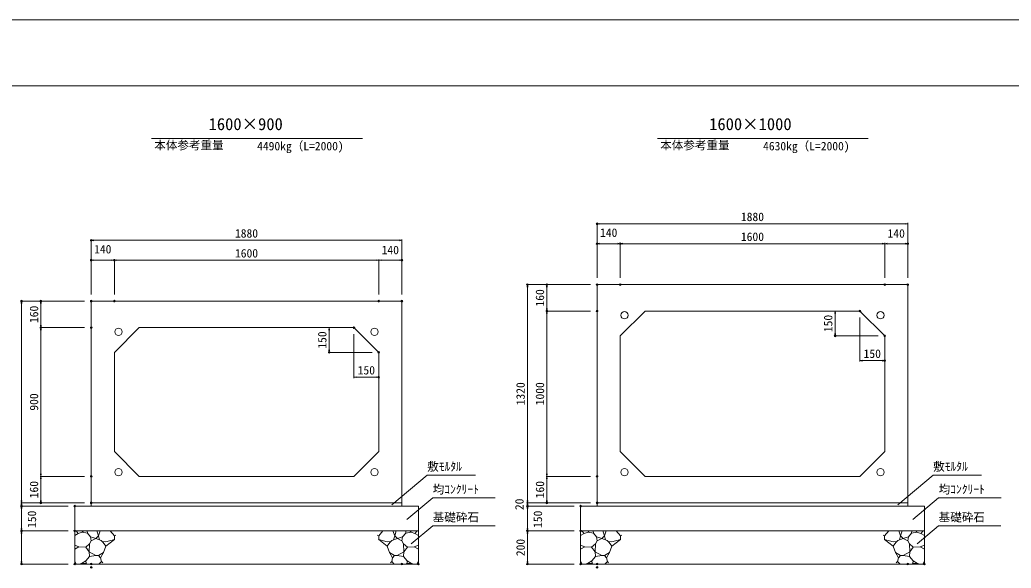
# Model space of a CAD drawing. Units: millimetres on the paper. Extents: x 0 to 841, y 0 to 594.
# Drawn here: x 192 to 492, y 428.2 to 594 of the extents above; entities that cross this region are included whole.
import ezdxf
from ezdxf.enums import TextEntityAlignment as Align

# ---------------------------------------------------------------- set-up
doc = ezdxf.new("R2010")
doc.units = ezdxf.units.MM
doc.header["$PDMODE"] = 32
doc.header["$PDSIZE"] = 0.5
for name, color, linetype, lineweight in [('D-STR-DIM（寸法）', 7, 'Continuous', 18), ('D-STR-HTXT（旗揚げ）', 4, 'Continuous', 18), ('D-STR-STR1（構造物）', 7, 'Continuous', 18), ('D-STR-STRn（構造物）', 5, 'Continuous', 18), ('D-STR（構造物外形線）', 1, 'Continuous', 18), ('D-TTL(外枠）', 2, 'Continuous', 18), ('DEFPOINTS_2', 8, 'Continuous', 18)]:
    doc.layers.add(name, color=color, linetype=linetype, lineweight=lineweight)
doc.layers.add('D-STR-TXT（文字）', color=7, linetype='Continuous')
doc.styles.add('ＭＳ ゴシック', font='')
doc.styles.get('ＭＳ ゴシック').set_extended_font_data('MS Gothic')

# ---------------------------------------------------------------- blocks, each defined once
blk = doc.blocks.new('-000-open_arrow')
at = {"color": 7, "linetype": 'Continuous', "lineweight": 9}
for p, q in [((-7.5, 1.25), (0, 0)), ((0, 0), (-7.5, -1.25))]:
    blk.add_line(p, q, dxfattribs=at)
at = {"color": 9, "linetype": 'Continuous', "lineweight": 18}
blk.add_line((0, 0), (-1, 0), dxfattribs=at)

msp = doc.modelspace()

# ---------------------------------------------------------------- linework, layer by layer
at = {"layer": 'D-STR-DIM（寸法）'}
for p, q in [((366.704, 515.937), (366.704, 532.578)), ((460.604, 532.328), (366.804, 532.328)), ((460.704, 515.937), (460.704, 532.578)), ((213.617, 510.937), (213.617, 527.578)), ((307.517, 527.328), (213.717, 527.328)), ((307.617, 510.937), (307.617, 527.578)), ((366.704, 515.937), (366.704, 526.562)), ((373.604, 526.312), (366.804, 526.312)), ((373.704, 515.937), (373.704, 526.562)), ((373.704, 515.937), (373.704, 526.562)), ((453.604, 526.312), (373.804, 526.312)), ((453.704, 515.937), (453.704, 526.562)), ((453.704, 515.937), (453.704, 526.562)), ((453.804, 526.312), (460.604, 526.312)), ((460.704, 515.937), (460.704, 526.562)), ((213.617, 510.937), (213.617, 521.562)), ((220.517, 521.312), (213.717, 521.312)), ((220.617, 510.937), (220.617, 521.562)), ((220.617, 510.937), (220.617, 521.562)), ((300.517, 521.312), (220.717, 521.312)), ((300.617, 510.937), (300.617, 521.562)), ((300.617, 510.937), (300.617, 521.562)), ((300.717, 521.312), (307.517, 521.312)), ((307.617, 510.937), (307.617, 521.562)), ((364.704, 513.937), (345.368, 513.937)), ((345.618, 448.037), (345.618, 513.837)), ((364.704, 513.937), (351.233, 513.937)), ((351.483, 506.037), (351.483, 513.837)), ((211.617, 508.937), (192.281, 508.937)), ((192.531, 448.037), (192.531, 508.837)), ((211.617, 508.937), (198.146, 508.937)), ((198.396, 501.037), (198.396, 508.837)), ((364.704, 505.937), (351.233, 505.937)), ((364.704, 505.937), (351.233, 505.937)), ((351.483, 456.037), (351.483, 505.837)), ((444.204, 505.937), (438.454, 505.937)), ((438.704, 505.837), (438.704, 498.537)), ((446.204, 503.937), (446.204, 490.687)), ((211.617, 500.937), (198.146, 500.937)), ((211.617, 500.937), (198.146, 500.937)), ((291.117, 500.937), (285.367, 500.937)), ((198.396, 456.037), (198.396, 500.837)), ((285.617, 500.837), (285.617, 493.537)), ((293.117, 498.937), (293.117, 485.687)), ((451.704, 498.437), (438.454, 498.437)), ((453.704, 496.437), (453.704, 490.687)), ((298.617, 493.437), (285.367, 493.437)), ((300.617, 491.437), (300.617, 485.687)), ((446.304, 490.937), (453.604, 490.937)), ((293.217, 485.937), (300.517, 485.937)), ((211.617, 455.937), (198.146, 455.937)), ((211.617, 455.937), (198.146, 455.937)), ((198.396, 455.837), (198.396, 448.037)), ((364.704, 455.937), (351.233, 455.937)), ((364.704, 455.937), (351.233, 455.937)), ((351.483, 455.837), (351.483, 448.037)), ((211.617, 447.937), (192.281, 447.937)), ((211.617, 447.937), (192.281, 447.937)), ((192.531, 447.837), (192.531, 447.037)), ((211.617, 447.937), (198.146, 447.937)), ((364.704, 447.937), (345.368, 447.937)), ((364.704, 447.937), (345.368, 447.937)), ((345.618, 447.837), (345.618, 447.037)), ((364.704, 447.937), (351.233, 447.937)), ((206.617, 446.937), (192.281, 446.937)), ((206.617, 446.937), (192.281, 446.937)), ((192.531, 446.837), (192.531, 439.537)), ((359.704, 446.937), (345.368, 446.937)), ((359.704, 446.937), (345.368, 446.937)), ((345.618, 446.837), (345.618, 439.537)), ((206.617, 439.437), (192.281, 439.437)), ((206.617, 439.437), (192.281, 439.437)), ((192.531, 439.337), (192.531, 429.537)), ((359.704, 439.437), (345.368, 439.437)), ((359.704, 439.437), (345.368, 439.437)), ((345.618, 439.337), (345.618, 429.537)), ((206.617, 429.437), (192.281, 429.437)), ((359.704, 429.437), (345.368, 429.437))]:
    msp.add_line(p, q, dxfattribs=at)
for p in [(366.704, 532.328), (213.617, 527.328), (366.704, 526.312), (373.704, 526.312), (460.704, 526.312), (213.617, 521.312), (220.617, 521.312), (307.617, 521.312), (345.618, 513.937), (351.483, 513.937), (366.704, 513.937), (366.704, 513.937), (366.704, 513.937), (366.704, 513.937), (373.704, 513.937), (373.704, 513.937), (453.704, 513.937), (453.704, 513.937), (460.704, 513.937), (460.704, 513.937), (192.531, 508.937), (198.396, 508.937), (213.617, 508.937), (213.617, 508.937), (213.617, 508.937), (213.617, 508.937), (220.617, 508.937), (220.617, 508.937), (300.617, 508.937), (300.617, 508.937), (307.617, 508.937), (307.617, 508.937), (351.483, 505.937), (366.704, 505.937), (366.704, 505.937), (446.204, 505.937), (446.204, 505.937), (198.396, 500.937), (213.617, 500.937), (213.617, 500.937), (293.117, 500.937), (293.117, 500.937), (438.704, 498.437), (453.704, 498.437), (453.704, 498.437), (285.617, 493.437), (300.617, 493.437), (300.617, 493.437), (453.704, 490.937), (300.617, 485.937), (213.617, 455.937), (213.617, 455.937), (366.704, 455.937), (366.704, 455.937), (192.531, 446.937), (198.396, 447.937), (208.617, 446.937), (208.617, 446.937), (213.617, 447.937), (213.617, 447.937), (213.617, 447.937), (345.618, 446.937), (351.483, 447.937), (361.704, 446.937), (361.704, 446.937), (366.704, 447.937), (366.704, 447.937), (366.704, 447.937), (192.531, 439.437), (208.617, 439.437), (208.617, 439.437), (345.618, 439.437), (361.704, 439.437), (361.704, 439.437), (192.531, 429.437), (208.617, 429.437), (208.617, 429.437), (208.617, 429.437), (213.617, 429.437), (307.617, 429.437), (307.617, 429.437), (312.617, 429.437), (312.617, 429.437), (345.618, 429.437), (361.704, 429.437), (361.704, 429.437), (361.704, 429.437), (366.704, 429.437), (460.704, 429.437), (460.704, 429.437), (465.704, 429.437), (465.704, 429.437), (213.617, 428.437), (366.704, 428.437)]:
    msp.add_point(p, dxfattribs=at)
at = {"layer": 'D-STR-HTXT（旗揚げ）'}
for p, q in [((231.869, 558.094), (295.653, 558.094)), ((384.957, 558.094), (448.74, 558.094)), ((304.55, 447.339), (315.283, 456.357)), ((329.945, 456.357), (315.283, 456.357)), ((457.638, 447.339), (468.371, 456.357)), ((483.032, 456.357), (468.371, 456.357)), ((309.142, 442.923), (316.941, 449.476)), ((335.867, 449.476), (316.941, 449.476)), ((462.23, 442.923), (470.029, 449.476)), ((488.955, 449.476), (470.029, 449.476)), ((310.468, 435.584), (316.941, 441.023)), ((335.805, 441.023), (316.941, 441.023)), ((463.555, 435.584), (470.029, 441.023)), ((488.892, 441.023), (470.029, 441.023))]:
    msp.add_line(p, q, dxfattribs=at)
at = {"layer": 'D-STR-STR1（構造物）'}
for centre in [(374.98, 504.662), (452.429, 504.662), (221.892, 499.662), (299.342, 499.662), (221.892, 457.212), (299.342, 457.212), (374.98, 457.212), (452.429, 457.212)]:
    msp.add_circle(centre, 1.1, dxfattribs=at)
at = {"layer": 'D-STR-STRn（構造物）'}
for p, q in [((213.617, 447.937), (213.617, 446.937)), ((307.617, 447.937), (307.617, 446.937)), ((366.704, 447.937), (366.704, 446.937)), ((460.704, 447.937), (460.704, 446.937)), ((208.617, 446.937), (312.617, 446.937)), ((208.617, 446.937), (208.617, 429.437)), ((312.617, 446.937), (312.617, 429.437)), ((361.704, 446.937), (465.704, 446.937)), ((361.704, 446.937), (361.704, 429.437)), ((465.704, 446.937), (465.704, 429.437)), ((208.617, 439.437), (312.617, 439.437)), ((209.681, 438.646), (208.617, 438.02)), ((209.681, 438.646), (209.018, 439.437)), ((210.851, 439.023), (209.681, 438.646)), ((210.851, 439.023), (211.234, 439.437)), ((212.468, 438.763), (210.851, 439.023)), ((212.468, 438.763), (212.431, 439.437)), ((213.443, 437.701), (212.468, 438.763)), ((215.793, 438.001), (214.989, 437.168)), ((215.339, 439.437), (215.793, 438.001)), ((215.793, 438.001), (216.353, 439.437)), ((215.793, 438.001), (216.106, 436.755)), ((219.342, 439.437), (220.634, 437.996)), ((220.634, 437.996), (221.072, 438.214)), ((220.634, 437.996), (220.634, 436.814)), ((300.599, 437.996), (300.162, 438.214)), ((301.892, 439.437), (300.599, 437.996)), ((300.599, 437.996), (300.599, 436.814)), ((305.441, 438.001), (304.881, 439.437)), ((305.441, 438.001), (305.128, 436.755)), ((305.895, 439.437), (305.441, 438.001)), ((305.441, 438.001), (306.244, 437.168)), ((307.791, 437.701), (308.766, 438.763)), ((308.766, 438.763), (308.803, 439.437)), ((308.766, 438.763), (310.382, 439.023)), ((310.382, 439.023), (310, 439.437)), ((310.382, 439.023), (311.552, 438.646)), ((311.552, 438.646), (312.216, 439.437)), ((311.552, 438.646), (312.617, 438.02)), ((361.704, 439.437), (465.704, 439.437)), ((362.769, 438.646), (361.704, 438.02)), ((362.769, 438.646), (362.105, 439.437)), ((363.939, 439.023), (362.769, 438.646)), ((363.939, 439.023), (364.321, 439.437)), ((365.555, 438.763), (363.939, 439.023)), ((365.555, 438.763), (365.519, 439.437)), ((366.53, 437.701), (365.555, 438.763)), ((368.881, 438.001), (368.077, 437.168)), ((368.426, 439.437), (368.881, 438.001)), ((368.881, 438.001), (369.44, 439.437)), ((368.881, 438.001), (369.193, 436.755)), ((372.429, 439.437), (373.722, 437.996)), ((373.722, 437.996), (374.159, 438.214)), ((373.722, 437.996), (373.722, 436.814)), ((453.687, 437.996), (453.25, 438.214)), ((454.98, 439.437), (453.687, 437.996)), ((453.687, 437.996), (453.687, 436.814)), ((458.528, 438.001), (457.968, 439.437)), ((458.528, 438.001), (458.216, 436.755)), ((458.983, 439.437), (458.528, 438.001)), ((458.528, 438.001), (459.332, 437.168)), ((460.879, 437.701), (461.854, 438.763)), ((461.854, 438.763), (461.89, 439.437)), ((461.854, 438.763), (463.47, 439.023)), ((463.47, 439.023), (463.088, 439.437)), ((463.47, 439.023), (464.64, 438.646)), ((464.64, 438.646), (465.303, 439.437)), ((464.64, 438.646), (465.704, 438.02)), ((209.913, 434.618), (208.617, 435.164)), ((211.95, 434.584), (213.149, 435.516)), ((213.007, 433.116), (213.149, 435.516)), ((213.149, 435.516), (213.62, 436.461)), ((213.62, 436.461), (213.443, 437.701)), ((214.989, 437.168), (213.443, 437.701)), ((213.62, 436.461), (214.989, 437.168)), ((214.989, 437.168), (216.643, 436.556)), ((216.643, 436.556), (217.255, 435.975)), ((216.949, 436.266), (218.071, 436.157)), ((217.255, 435.975), (218.082, 434.873)), ((218.071, 436.157), (220.634, 436.814)), ((218.082, 434.873), (220.634, 436.814)), ((220.634, 436.814), (220.685, 436.802)), ((300.599, 436.814), (300.549, 436.802)), ((303.162, 436.157), (300.599, 436.814)), ((303.152, 434.873), (300.599, 436.814)), ((303.979, 435.975), (303.152, 434.873)), ((304.285, 436.266), (303.162, 436.157)), ((304.591, 436.556), (303.979, 435.975)), ((306.244, 437.168), (304.591, 436.556)), ((306.244, 437.168), (307.791, 437.701)), ((307.614, 436.461), (306.244, 437.168)), ((307.614, 436.461), (307.791, 437.701)), ((308.084, 435.516), (307.614, 436.461)), ((308.226, 433.116), (308.084, 435.516)), ((309.284, 434.584), (308.084, 435.516)), ((311.321, 434.618), (312.617, 435.164)), ((363.001, 434.618), (361.704, 435.164)), ((365.037, 434.584), (366.237, 435.516)), ((366.095, 433.116), (366.237, 435.516)), ((366.237, 435.516), (366.708, 436.461)), ((366.708, 436.461), (366.53, 437.701)), ((368.077, 437.168), (366.53, 437.701)), ((366.708, 436.461), (368.077, 437.168)), ((368.077, 437.168), (369.73, 436.556)), ((369.73, 436.556), (370.343, 435.975)), ((370.036, 436.266), (371.159, 436.157)), ((370.343, 435.975), (371.169, 434.873)), ((371.159, 436.157), (373.722, 436.814)), ((371.169, 434.873), (373.722, 436.814)), ((373.722, 436.814), (373.772, 436.802)), ((453.687, 436.814), (453.637, 436.802)), ((456.25, 436.157), (453.687, 436.814)), ((456.239, 434.873), (453.687, 436.814)), ((457.066, 435.975), (456.239, 434.873)), ((457.372, 436.266), (456.25, 436.157)), ((457.679, 436.556), (457.066, 435.975)), ((459.332, 437.168), (457.679, 436.556)), ((459.332, 437.168), (460.879, 437.701)), ((460.701, 436.461), (459.332, 437.168)), ((460.701, 436.461), (460.879, 437.701)), ((461.172, 435.516), (460.701, 436.461)), ((461.314, 433.116), (461.172, 435.516)), ((462.371, 434.584), (461.172, 435.516)), ((464.408, 434.618), (465.704, 435.164)), ((208.617, 433.881), (209.913, 434.618)), ((209.913, 434.618), (211.95, 434.584)), ((213.007, 433.116), (211.95, 434.584)), ((213.134, 431.763), (213.007, 433.116)), ((213.007, 433.116), (214.994, 432.041)), ((214.994, 432.041), (213.134, 431.763)), ((215.833, 431.978), (214.994, 432.041)), ((217.354, 432.93), (215.833, 431.978)), ((215.833, 431.978), (216.466, 431.329)), ((216.466, 431.329), (217.354, 432.93)), ((218.082, 434.873), (217.354, 432.93)), ((303.152, 434.873), (303.879, 432.93)), ((304.768, 431.329), (303.879, 432.93)), ((303.879, 432.93), (305.401, 431.978)), ((305.401, 431.978), (304.768, 431.329)), ((305.401, 431.978), (306.24, 432.041)), ((308.226, 433.116), (306.24, 432.041)), ((306.24, 432.041), (308.099, 431.763)), ((308.099, 431.763), (308.226, 433.116)), ((308.226, 433.116), (309.284, 434.584)), ((311.321, 434.618), (309.284, 434.584)), ((312.617, 433.881), (311.321, 434.618)), ((361.704, 433.881), (363.001, 434.618)), ((363.001, 434.618), (365.037, 434.584)), ((366.095, 433.116), (365.037, 434.584)), ((366.222, 431.763), (366.095, 433.116)), ((366.095, 433.116), (368.081, 432.041)), ((368.081, 432.041), (366.222, 431.763)), ((368.921, 431.978), (368.081, 432.041)), ((370.442, 432.93), (368.921, 431.978)), ((368.921, 431.978), (369.553, 431.329)), ((369.553, 431.329), (370.442, 432.93)), ((371.169, 434.873), (370.442, 432.93)), ((456.239, 434.873), (456.967, 432.93)), ((457.855, 431.329), (456.967, 432.93)), ((456.967, 432.93), (458.488, 431.978)), ((458.488, 431.978), (457.855, 431.329)), ((458.488, 431.978), (459.327, 432.041)), ((461.314, 433.116), (459.327, 432.041)), ((459.327, 432.041), (461.187, 431.763)), ((461.187, 431.763), (461.314, 433.116)), ((461.314, 433.116), (462.371, 434.584)), ((464.408, 434.618), (462.371, 434.584)), ((465.704, 433.881), (464.408, 434.618)), ((209.043, 429.437), (208.617, 430.326)), ((208.617, 429.437), (312.617, 429.437)), ((210.67, 429.62), (209.912, 429.437)), ((210.67, 429.62), (212.035, 430.368)), ((211.927, 429.667), (210.67, 429.62)), ((212.452, 429.437), (211.927, 429.667)), ((212.035, 430.368), (213.134, 431.763)), ((212.035, 430.368), (212.06, 429.672)), ((215.95, 429.437), (216.703, 430.19)), ((216.703, 430.19), (216.466, 431.329)), ((216.703, 430.19), (217.093, 429.827)), ((304.53, 430.19), (304.14, 429.827)), ((304.53, 430.19), (304.768, 431.329)), ((305.284, 429.437), (304.53, 430.19)), ((309.199, 430.368), (308.099, 431.763)), ((308.782, 429.437), (309.307, 429.667)), ((309.199, 430.368), (309.173, 429.672)), ((310.563, 429.62), (309.199, 430.368)), ((309.307, 429.667), (310.563, 429.62)), ((310.563, 429.62), (311.322, 429.437)), ((312.19, 429.437), (312.617, 430.326)), ((362.131, 429.437), (361.704, 430.326)), ((361.704, 429.437), (465.704, 429.437)), ((363.758, 429.62), (362.999, 429.437)), ((363.758, 429.62), (365.122, 430.368)), ((365.015, 429.667), (363.758, 429.62)), ((365.54, 429.437), (365.015, 429.667)), ((365.122, 430.368), (366.222, 431.763)), ((365.122, 430.368), (365.148, 429.672)), ((369.037, 429.437), (369.791, 430.19)), ((369.791, 430.19), (369.553, 431.329)), ((369.791, 430.19), (370.181, 429.827)), ((457.618, 430.19), (457.228, 429.827)), ((457.618, 430.19), (457.855, 431.329)), ((458.372, 429.437), (457.618, 430.19)), ((462.287, 430.368), (461.187, 431.763)), ((461.869, 429.437), (462.394, 429.667)), ((462.287, 430.368), (462.261, 429.672)), ((463.651, 429.62), (462.287, 430.368)), ((462.394, 429.667), (463.651, 429.62)), ((463.651, 429.62), (464.41, 429.437)), ((465.278, 429.437), (465.704, 430.326))]:
    msp.add_line(p, q, dxfattribs=at)
at = {"layer": 'D-STR（構造物外形線）'}
for p, q in [((366.704, 513.937), (460.704, 513.937)), ((366.704, 447.937), (366.704, 513.937)), ((460.704, 513.937), (460.704, 447.937)), ((213.617, 508.937), (307.617, 508.937)), ((213.617, 447.937), (213.617, 508.937)), ((307.617, 508.937), (307.617, 447.937)), ((373.704, 498.437), (381.204, 505.937)), ((381.204, 505.937), (446.204, 505.937)), ((446.204, 505.937), (453.704, 498.437)), ((220.617, 493.437), (228.117, 500.937)), ((228.117, 500.937), (293.117, 500.937)), ((293.117, 500.937), (300.617, 493.437)), ((373.704, 463.437), (373.704, 498.437)), ((453.704, 498.437), (453.704, 463.437)), ((220.617, 463.437), (220.617, 493.437)), ((300.617, 493.437), (300.617, 463.437)), ((228.117, 455.937), (220.617, 463.437)), ((300.617, 463.437), (293.117, 455.937)), ((381.204, 455.937), (373.704, 463.437)), ((453.704, 463.437), (446.204, 455.937)), ((293.117, 455.937), (228.117, 455.937)), ((446.204, 455.937), (381.204, 455.937)), ((307.617, 447.937), (213.617, 447.937)), ((460.704, 447.937), (366.704, 447.937))]:
    msp.add_line(p, q, dxfattribs=at)
at = {"layer": 'D-TTL(外枠）'}
msp.add_line((25, 574), (820, 574), dxfattribs=at)
at = {"layer": 'DEFPOINTS_2'}
msp.add_line((0, 594), (841, 594), dxfattribs=at)

# ---------------------------------------------------------------- block references
at = {"layer": 'D-STR-DIM（寸法）', "xscale": 0.1, "yscale": 0.1}
for p, rotation in [((366.704, 532.328), 180), ((213.617, 527.328), 180), ((366.704, 526.312), 180), ((373.704, 526.312), 180), ((453.704, 526.312), 180), ((213.617, 521.312), 180), ((220.617, 521.312), 180), ((300.617, 521.312), 180), ((345.618, 513.937), 90), ((351.483, 513.937), 90), ((192.531, 508.937), 90), ((198.396, 508.937), 90), ((351.483, 505.937), 270), ((351.483, 505.937), 90), ((438.704, 505.937), 90), ((198.396, 500.937), 270), ((198.396, 500.937), 90), ((285.617, 500.937), 90), ((438.704, 498.437), 270), ((285.617, 493.437), 270), ((446.204, 490.937), 180), ((293.117, 485.937), 180), ((198.396, 455.937), 270), ((351.483, 455.937), 270), ((198.396, 455.937), 90), ((351.483, 455.937), 90), ((192.531, 447.937), 270), ((192.531, 447.937), 90), ((192.531, 446.937), 270), ((198.396, 447.937), 270), ((345.618, 447.937), 270), ((345.618, 447.937), 90), ((345.618, 446.937), 270), ((351.483, 447.937), 270), ((192.531, 446.937), 90), ((345.618, 446.937), 90), ((192.531, 439.437), 270), ((192.531, 439.437), 90), ((345.618, 439.437), 270), ((345.618, 439.437), 90), ((192.531, 429.437), 270), ((345.618, 429.437), 270)]:
    msp.add_blockref('-000-open_arrow', p, dxfattribs=dict(at, rotation=rotation))
for p in [(460.704, 532.328), (307.617, 527.328), (373.704, 526.312), (453.704, 526.312), (460.704, 526.312), (220.617, 521.312), (300.617, 521.312), (307.617, 521.312), (453.704, 490.937), (300.617, 485.937)]:
    msp.add_blockref('-000-open_arrow', p, dxfattribs=at)

# ---------------------------------------------------------------- texts
at = {"layer": 'D-STR-DIM（寸法）', "style": 'ＭＳ ゴシック'}
for s, p in [('1880', (410.204, 532.378)), ('1880', (257.117, 527.378)), ('140', (367.579, 527.59)), ('1600', (410.204, 526.362)), ('140', (454.579, 527.358)), ('140', (214.492, 522.59)), ('140', (301.492, 522.358)), ('1600', (257.117, 521.362)), ('150', (447.329, 490.987)), ('150', (294.242, 485.987))]:
    msp.add_text(s, height=2.566, dxfattribs=at).set_placement(p, align=Align.BOTTOM_LEFT)
for s, p in [('160', (351.433, 507.312)), ('160', (198.346, 502.312)), ('150', (438.654, 499.562)), ('150', (285.567, 494.562)), ('1320', (345.568, 477.437)), ('1000', (351.433, 477.437)), ('900', (198.346, 475.812)), ('160', (198.346, 449.312)), ('160', (351.433, 449.312)), ('20', (345.223, 445.751)), ('150', (197.717, 440.341)), ('150', (350.804, 440.341)), ('200', (345.568, 431.812))]:
    msp.add_text(s, height=2.566, rotation=90, dxfattribs=at).set_placement(p, align=Align.BOTTOM_LEFT)
at = {"layer": 'D-STR-TXT（文字）', "style": 'ＭＳ ゴシック'}
for s, height, p in [('1600×900', 3.666, (249.141, 559.543)), ('1600×1000', 3.666, (400.605, 559.543)), ('本体参考重量', 2.566, (232.7, 554.028)), ('4490kg（L=2000)', 2.566, (263.82, 553.764)), ('本体参考重量', 2.566, (385.787, 554.028)), ('4630kg（L=2000)', 2.566, (416.907, 553.764)), ('敷ﾓﾙﾀﾙ', 2.566, (315.283, 456.857)), ('敷ﾓﾙﾀﾙ', 2.566, (468.371, 456.857)), ('均ｺﾝｸﾘｰﾄ', 2.566, (316.941, 449.976)), ('均ｺﾝｸﾘｰﾄ', 2.566, (470.029, 449.976)), ('基礎砕石', 2.566, (316.941, 441.523)), ('基礎砕石', 2.566, (470.029, 441.523))]:
    msp.add_text(s, height=height, dxfattribs=at).set_placement(p, align=Align.BOTTOM_LEFT)

doc.saveas('drawing.dxf')
